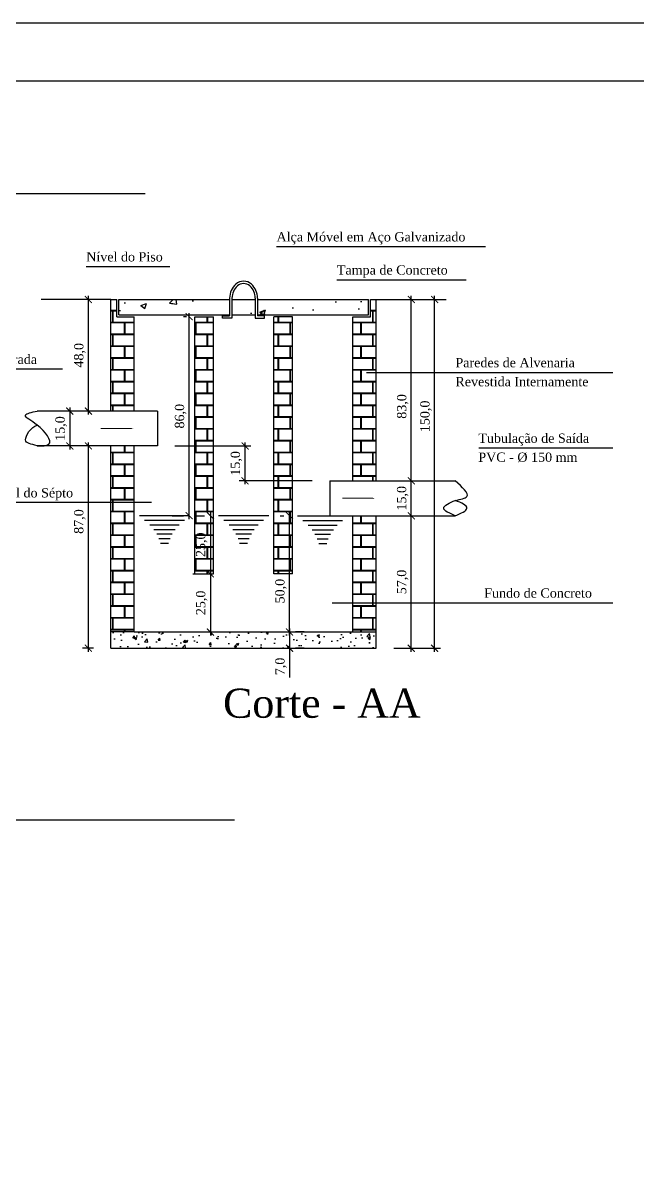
# Model space of a CAD drawing. Header units: millimetres. Extents: x 8900 to 13100, y 733 to 2933.
# Drawn here: x 9727 to 10255, y 1954 to 2933 of the extents above; entities that cross this region are included whole.
import ezdxf
from ezdxf.enums import TextEntityAlignment as Align

# ---------------------------------------------------------------- set-up
doc = ezdxf.new("R2010")
doc.units = ezdxf.units.MM
for name, color, linetype in [('001 - 0.050', 1, 'Continuous'), ('002 - 0.150', 2, 'Continuous'), ('003 - 0.250', 3, 'Continuous'), ('004 - 0.350', 4, 'Continuous'), ('006 - 0.500', 6, 'Continuous'), ('014 - 1.000', 14, 'Continuous')]:
    doc.layers.add(name, color=color, linetype=linetype)
doc.styles.add('style1', font='BOOKOS.TTF')
doc.styles.add('style2', font='BOOKOSBI.TTF')
doc.styles.add('style4', font='romantic.ttf')
doc.dimstyles.new('Externa', dxfattribs={"dimtxt": 10, "dimasz": 6, "dimexe": 5, "dimexo": 15, "dimgap": 2.5, "dimtad": 1, "dimdec": 1, "dimzin": 4, "dimtxsty": 'style4', "dimblk": 'ARCHTICK', "dimcen": 6, "dimdle": 3, "dimclrd": 256, "dimclre": 256, "dimclrt": 256, "dimadec": 4, "dimazin": 1, "dimtfac": 1, "dimtdec": 1, "dimtmove": 0, "dimatfit": 3, "dimldrblk": 'ARCHTICK', "dimfxl": 1, "dimlwd": -1, "dimlwe": -1, "dimarcsym": 0})

# ---------------------------------------------------------------- blocks, each defined once
blk = doc.blocks.new('_ArchTick')
at = {"color": 0, "const_width": 0.15}
blk.add_lwpolyline([(-0.5, -0.5), (0.5, 0.5)], dxfattribs=at)
blk = doc.blocks.new('*D3')
at = {"layer": '001 - 0.050', "ltscale": 2.5}
for p, q in [((9947.73, 2508.94), (9950.84, 2508.94)), ((9955.84, 2405.94), (9955.84, 2511.94)), ((9940.84, 2408.94), (9950.84, 2408.94))]:
    blk.add_line(p, q, dxfattribs=at)
at = {"layer": 'Defpoints', "color": 0, "ltscale": 2.5}
for p in [(9955.84, 2508.94), (9962.73, 2508.94), (9955.84, 2408.94)]:
    blk.add_point(p, dxfattribs=at)
at = {"layer": '001 - 0.050', "ltscale": 2.5, "xscale": 6, "yscale": 6, "zscale": 6}
for p, rotation in [((9955.84, 2508.94), 90), ((9955.84, 2408.94), 270)]:
    blk.add_blockref('_ArchTick', p, dxfattribs=dict(at, rotation=rotation))
at = {"layer": '001 - 0.050', "ltscale": 2.5, "insert": (9948.42, 2444.09), "char_height": 8, "attachment_point": 5, "rotation": 90, "style": 'style4'}
blk.add_mtext('50,0', dxfattribs=at)
blk = doc.blocks.new('*D4')
at = {"layer": '001 - 0.050', "ltscale": 2.5}
for p, q in [((9955.84, 2411.94), (9955.84, 2394.94)), ((9968.44, 2408.94), (9960.84, 2408.94)), ((9955.84, 2394.94), (9955.84, 2369.68)), ((9968.44, 2394.94), (9960.84, 2394.94))]:
    blk.add_line(p, q, dxfattribs=at)
at = {"layer": 'Defpoints', "color": 0, "ltscale": 2.5}
for p in [(9953.44, 2408.94), (9953.44, 2394.94), (9955.84, 2394.94)]:
    blk.add_point(p, dxfattribs=at)
at = {"layer": '001 - 0.050', "ltscale": 2.5, "xscale": 6, "yscale": 6, "zscale": 6}
for p, rotation in [((9955.84, 2408.94), 90), ((9955.84, 2394.94), 270)]:
    blk.add_blockref('_ArchTick', p, dxfattribs=dict(at, rotation=rotation))
at = {"layer": '001 - 0.050', "ltscale": 2.5, "insert": (9948.49, 2379.31), "char_height": 8, "attachment_point": 5, "rotation": 90, "style": 'style4'}
blk.add_mtext('7,0', dxfattribs=at)
blk = doc.blocks.new('*D5')
at = {"layer": '001 - 0.050', "ltscale": 2.5}
for p, q in [((9857.33, 2568.94), (9922.61, 2568.94)), ((9917.61, 2535.94), (9917.61, 2571.94)), ((9975.33, 2538.94), (9912.61, 2538.94))]:
    blk.add_line(p, q, dxfattribs=at)
at = {"layer": 'Defpoints', "color": 0, "ltscale": 2.5}
for p in [(9842.33, 2568.94), (9917.61, 2568.94), (9990.33, 2538.94)]:
    blk.add_point(p, dxfattribs=at)
at = {"layer": '001 - 0.050', "ltscale": 2.5, "xscale": 6, "yscale": 6, "zscale": 6}
for p, rotation in [((9917.61, 2568.94), 90), ((9917.61, 2538.94), 270)]:
    blk.add_blockref('_ArchTick', p, dxfattribs=dict(at, rotation=rotation))
at = {"layer": '001 - 0.050', "ltscale": 2.5, "insert": (9910.19, 2553.94), "char_height": 8, "attachment_point": 5, "rotation": 90, "style": 'style4'}
blk.add_mtext('15,0', dxfattribs=at)
blk = doc.blocks.new('*D27')
at = {"layer": '001 - 0.050', "ltscale": 2.5}
for p, q in [((9875.33, 2508.94), (9882.77, 2508.94)), ((9887.77, 2511.94), (9887.77, 2455.94)), ((9875.33, 2458.94), (9882.77, 2458.94))]:
    blk.add_line(p, q, dxfattribs=at)
at = {"layer": 'Defpoints', "color": 0, "ltscale": 2.5}
for p in [(9890.33, 2508.94), (9887.77, 2458.94), (9890.33, 2458.94)]:
    blk.add_point(p, dxfattribs=at)
at = {"layer": '001 - 0.050', "ltscale": 2.5, "xscale": 6, "yscale": 6, "zscale": 6}
for p, rotation in [((9887.77, 2508.94), 90), ((9887.77, 2458.94), 270)]:
    blk.add_blockref('_ArchTick', p, dxfattribs=dict(at, rotation=rotation))
at = {"layer": '001 - 0.050', "ltscale": 2.5, "insert": (9880.35, 2483.94), "char_height": 8, "attachment_point": 5, "rotation": 90, "style": 'style4'}
blk.add_mtext('25,0', dxfattribs=at)
blk = doc.blocks.new('*D10')
at = {"layer": '001 - 0.050', "ltscale": 2.5}
for p, q in [((9787.33, 2568.94), (9777.89, 2568.94)), ((9782.89, 2391.94), (9782.89, 2571.94)), ((9787.33, 2394.94), (9777.89, 2394.94))]:
    blk.add_line(p, q, dxfattribs=at)
at = {"layer": 'Defpoints', "color": 0, "ltscale": 2.5}
for p in [(9782.89, 2568.94), (9802.33, 2568.94), (9802.33, 2394.94)]:
    blk.add_point(p, dxfattribs=at)
at = {"layer": '001 - 0.050', "ltscale": 2.5, "xscale": 6, "yscale": 6, "zscale": 6}
for p, rotation in [((9782.89, 2568.94), 90), ((9782.89, 2394.94), 270)]:
    blk.add_blockref('_ArchTick', p, dxfattribs=dict(at, rotation=rotation))
at = {"layer": '001 - 0.050', "ltscale": 2.5, "insert": (9775.54, 2503.94), "char_height": 8, "attachment_point": 5, "rotation": 90, "style": 'style4'}
blk.add_mtext('87,0', dxfattribs=at)
blk = doc.blocks.new('*D17')
at = {"layer": '001 - 0.050', "ltscale": 2.5}
for p, q in [((9872.77, 2458.94), (9882.77, 2458.94)), ((9887.77, 2461.94), (9887.77, 2405.94)), ((9872.77, 2408.94), (9882.77, 2408.94))]:
    blk.add_line(p, q, dxfattribs=at)
at = {"layer": 'Defpoints', "color": 0, "ltscale": 2.5}
for p in [(9887.77, 2458.94), (9887.77, 2408.94), (9887.77, 2408.94)]:
    blk.add_point(p, dxfattribs=at)
at = {"layer": '001 - 0.050', "ltscale": 2.5, "xscale": 6, "yscale": 6, "zscale": 6}
for p, rotation in [((9887.77, 2458.94), 90), ((9887.77, 2408.94), 270)]:
    blk.add_blockref('_ArchTick', p, dxfattribs=dict(at, rotation=rotation))
at = {"layer": '001 - 0.050', "ltscale": 2.5, "insert": (9880.35, 2433.94), "char_height": 8, "attachment_point": 5, "rotation": 90, "style": 'style4'}
blk.add_mtext('25,0', dxfattribs=at)
blk = doc.blocks.new('*D20')
at = {"layer": '001 - 0.050', "ltscale": 2.5}
for p, q in [((9787.33, 2694.94), (9777.89, 2694.94)), ((9782.89, 2595.94), (9782.89, 2697.94)), ((9787.33, 2598.94), (9777.89, 2598.94))]:
    blk.add_line(p, q, dxfattribs=at)
at = {"layer": 'Defpoints', "color": 0, "ltscale": 2.5}
for p in [(9782.89, 2694.94), (9802.33, 2694.94), (9802.33, 2598.94)]:
    blk.add_point(p, dxfattribs=at)
at = {"layer": '001 - 0.050', "ltscale": 2.5, "xscale": 6, "yscale": 6, "zscale": 6}
for p, rotation in [((9782.89, 2694.94), 90), ((9782.89, 2598.94), 270)]:
    blk.add_blockref('_ArchTick', p, dxfattribs=dict(at, rotation=rotation))
at = {"layer": '001 - 0.050', "ltscale": 2.5, "insert": (9775.54, 2646.94), "char_height": 8, "attachment_point": 5, "rotation": 90, "style": 'style4'}
blk.add_mtext('48,0', dxfattribs=at)
blk = doc.blocks.new('*D21')
at = {"layer": '001 - 0.050', "ltscale": 2.5}
for p, q in [((9869.56, 2505.94), (9869.56, 2683.14)), ((9867.33, 2680.14), (9864.56, 2680.14)), ((9854.93, 2508.94), (9864.56, 2508.94))]:
    blk.add_line(p, q, dxfattribs=at)
at = {"layer": 'Defpoints', "color": 0, "ltscale": 2.5}
for p in [(9869.56, 2680.14), (9882.33, 2680.14), (9869.93, 2508.94)]:
    blk.add_point(p, dxfattribs=at)
at = {"layer": '001 - 0.050', "ltscale": 2.5, "xscale": 6, "yscale": 6, "zscale": 6}
for p, rotation in [((9869.56, 2680.14), 90), ((9869.56, 2508.94), 270)]:
    blk.add_blockref('_ArchTick', p, dxfattribs=dict(at, rotation=rotation))
at = {"layer": '001 - 0.050', "ltscale": 2.5, "insert": (9862.17, 2594.54), "char_height": 8, "attachment_point": 5, "rotation": 90, "style": 'style4'}
blk.add_mtext('86,0', dxfattribs=at)
blk = doc.blocks.new('*D22')
at = {"layer": '001 - 0.050', "ltscale": 2.5}
for p, q in [((9787.33, 2598.94), (9761.89, 2598.94)), ((9766.89, 2601.94), (9766.89, 2565.94)), ((9787.33, 2568.94), (9761.89, 2568.94))]:
    blk.add_line(p, q, dxfattribs=at)
at = {"layer": 'Defpoints', "color": 0, "ltscale": 2.5}
for p in [(9802.33, 2598.94), (9766.89, 2568.94), (9802.33, 2568.94)]:
    blk.add_point(p, dxfattribs=at)
at = {"layer": '001 - 0.050', "ltscale": 2.5, "xscale": 6, "yscale": 6, "zscale": 6}
for p, rotation in [((9766.89, 2598.94), 90), ((9766.89, 2568.94), 270)]:
    blk.add_blockref('_ArchTick', p, dxfattribs=dict(at, rotation=rotation))
at = {"layer": '001 - 0.050', "ltscale": 2.5, "insert": (9759.47, 2583.94), "char_height": 8, "attachment_point": 5, "rotation": 90, "style": 'style4'}
blk.add_mtext('15,0', dxfattribs=at)
blk = doc.blocks.new('*D23')
at = {"layer": '001 - 0.050', "ltscale": 2.5}
for p, q in [((10045.33, 2508.94), (10065.49, 2508.94)), ((10060.49, 2391.94), (10060.49, 2511.94)), ((10045.33, 2394.94), (10065.49, 2394.94))]:
    blk.add_line(p, q, dxfattribs=at)
at = {"layer": 'Defpoints', "color": 0, "ltscale": 2.5}
for p in [(10030.33, 2508.94), (10060.49, 2508.94), (10030.33, 2394.94)]:
    blk.add_point(p, dxfattribs=at)
at = {"layer": '001 - 0.050', "ltscale": 2.5, "xscale": 6, "yscale": 6, "zscale": 6}
for p, rotation in [((10060.49, 2508.94), 90), ((10060.49, 2394.94), 270)]:
    blk.add_blockref('_ArchTick', p, dxfattribs=dict(at, rotation=rotation))
at = {"layer": '001 - 0.050', "ltscale": 2.5, "insert": (10053.07, 2451.94), "char_height": 8, "attachment_point": 5, "rotation": 90, "style": 'style4'}
blk.add_mtext('57,0', dxfattribs=at)
blk = doc.blocks.new('*D24')
at = {"layer": '001 - 0.050', "ltscale": 2.5}
for p, q in [((10045.33, 2694.94), (10085.49, 2694.94)), ((10080.49, 2391.94), (10080.49, 2697.94)), ((10045.33, 2394.94), (10085.49, 2394.94))]:
    blk.add_line(p, q, dxfattribs=at)
at = {"layer": 'Defpoints', "color": 0, "ltscale": 2.5}
for p in [(10030.33, 2694.94), (10080.49, 2694.94), (10030.33, 2394.94)]:
    blk.add_point(p, dxfattribs=at)
at = {"layer": '001 - 0.050', "ltscale": 2.5, "xscale": 6, "yscale": 6, "zscale": 6}
for p, rotation in [((10080.49, 2694.94), 90), ((10080.49, 2394.94), 270)]:
    blk.add_blockref('_ArchTick', p, dxfattribs=dict(at, rotation=rotation))
at = {"layer": '001 - 0.050', "ltscale": 2.5, "insert": (10073.08, 2594.4), "char_height": 8, "attachment_point": 5, "rotation": 90, "style": 'style4'}
blk.add_mtext('150,0', dxfattribs=at)
blk = doc.blocks.new('*D25')
at = {"layer": '001 - 0.050', "ltscale": 2.5}
for p, q in [((10045.33, 2694.94), (10065.49, 2694.94)), ((10060.49, 2535.94), (10060.49, 2697.94)), ((10045.33, 2538.94), (10065.49, 2538.94))]:
    blk.add_line(p, q, dxfattribs=at)
at = {"layer": 'Defpoints', "color": 0, "ltscale": 2.5}
for p in [(10030.33, 2694.94), (10060.49, 2694.94), (10030.33, 2538.94)]:
    blk.add_point(p, dxfattribs=at)
at = {"layer": '001 - 0.050', "ltscale": 2.5, "xscale": 6, "yscale": 6, "zscale": 6}
for p, rotation in [((10060.49, 2694.94), 90), ((10060.49, 2538.94), 270)]:
    blk.add_blockref('_ArchTick', p, dxfattribs=dict(at, rotation=rotation))
at = {"layer": '001 - 0.050', "ltscale": 2.5, "insert": (10053.14, 2602.94), "char_height": 8, "attachment_point": 5, "rotation": 90, "style": 'style4'}
blk.add_mtext('83,0', dxfattribs=at)
blk = doc.blocks.new('*D26')
at = {"layer": '001 - 0.050', "ltscale": 2.5}
for p, q in [((10045.33, 2538.94), (10065.49, 2538.94)), ((10060.49, 2505.94), (10060.49, 2541.94)), ((10045.33, 2508.94), (10065.49, 2508.94))]:
    blk.add_line(p, q, dxfattribs=at)
at = {"layer": 'Defpoints', "color": 0, "ltscale": 2.5}
for p in [(10030.33, 2538.94), (10060.49, 2538.94), (10030.33, 2508.94)]:
    blk.add_point(p, dxfattribs=at)
at = {"layer": '001 - 0.050', "ltscale": 2.5, "xscale": 6, "yscale": 6, "zscale": 6}
for p, rotation in [((10060.49, 2538.94), 90), ((10060.49, 2508.94), 270)]:
    blk.add_blockref('_ArchTick', p, dxfattribs=dict(at, rotation=rotation))
at = {"layer": '001 - 0.050', "ltscale": 2.5, "insert": (10053.07, 2523.94), "char_height": 8, "attachment_point": 5, "rotation": 90, "style": 'style4'}
blk.add_mtext('15,0', dxfattribs=at)

msp = doc.modelspace()

# ---------------------------------------------------------------- hatches: boundary and pattern name
at = {"layer": '001 - 0.050', "ltscale": 2.5}
h = msp.add_hatch(dxfattribs=at)
h.set_pattern_fill('AR-B816C', color=256, scale=0.05, style=0)
h.set_pattern_definition([(0, (3982.634, -1043.564), (10.16, 10.16), [19.84375, -0.47625]), (0, (3972.474, -1043.088), (10.16, 10.16), [19.84375, -0.47625]), (90, (3982.634, -1043.564), (-10.16, 10.16), [-10.63625, 9.68375]), (90, (3982.158, -1043.564), (-10.16, 10.16), [-10.63625, 9.68375])])
h.paths.add_polyline_path([(9822.33, 2680.14), (9807.33, 2680.14), (9807.33, 2694.94), (9802.33, 2694.94), (9802.33, 2598.94), (9822.33, 2598.94)])
h.paths.add_polyline_path([(9802.33, 2520.26), (9822.33, 2520.26), (9822.33, 2568.94), (9802.33, 2568.94)])
h.paths.add_polyline_path([(9802.33, 2408.94), (9822.33, 2408.94), (9822.33, 2520.26), (9802.33, 2520.26)])
h.paths.add_polyline_path([(9890.33, 2680.14), (9874.33, 2680.14), (9874.33, 2458.94), (9890.33, 2458.94)])
h.paths.add_polyline_path([(9942.33, 2458.94), (9958.33, 2458.94), (9958.33, 2680.14), (9942.33, 2680.14)])
h.paths.add_polyline_path([(10010.33, 2538.94), (10030.33, 2538.94), (10030.33, 2694.94), (10025.33, 2694.94), (10025.33, 2680.14), (10010.33, 2680.14)])
h.paths.add_polyline_path([(10010.33, 2434.03), (10030.33, 2434.03), (10030.33, 2508.94), (10010.33, 2508.94)])
h.paths.add_polyline_path([(10010.33, 2408.94), (10030.33, 2408.94), (10030.33, 2434.03), (10010.33, 2434.03)])
h.paths.add_polyline_path([(9873.44, 2471.91), (9873.44, 2495.98), (9887.27, 2495.98), (9887.27, 2471.91)], flags=9)
h = msp.add_hatch(dxfattribs=at)
h.set_pattern_fill('AR-CONC', color=256, scale=0.28, style=0)
h.set_pattern_definition([(50, (3570.176, 1582.555), (51.0117, -4.46294), [5.334, -58.674]), (355, (3570.176, 1582.555), (-9.868, 53.49586), [4.2672, -46.9392]), (100.451, (3574.427, 1582.183), (41.1439, 49.03267), [4.5332, -49.8652]), (46.1842, (3570.176, 1596.78), (75.90213, -11.77185), [8.001, -88.011]), (96.6356, (3576.5, 1595.8), (66.4732, 69.27916), [6.7998, -74.7978]), (351.184, (3570.18, 1596.78), (66.4733, 69.279), [6.4008, -70.4088]), (21, (3577.29, 1593.223), (42.45217, -28.63435), [5.334, -58.674]), (326, (3577.29, 1593.223), (17.30457, 51.57263), [4.2672, -46.9392]), (71.4514, (3580.826, 1590.837), (59.7566, 22.9384), [4.5332, -49.8652]), (37.5, (3570.176, 1582.555), (0.86481, 23.67541), [0, -46.37024, 0, -47.6504, 0, -47.117]), (7.5, (3570.176, 1582.555), (18.70951, 28.05056), [0, -27.16784, 0, -45.30344, 0, -17.9578]), (327.5, (3554.316, 1582.555), (37.965367, -1.60405), [0, -17.78, 0, -55.4736, 0, -73.6092]), (317.5, (3547.204, 1582.555), (41.47617, 7.11942), [0, -23.114, 0, -36.84016, 0, -52.2732])])
h.paths.add_polyline_path([(9808.93, 2681.74), (9904.33, 2681.74), (9904.33, 2694.94), (9808.93, 2694.94)])
h.paths.add_polyline_path([(9926.33, 2694.94), (9906.33, 2694.94), (9906.33, 2681.74), (9926.33, 2681.74)])
h.paths.add_polyline_path([(10023.73, 2694.94), (9928.33, 2694.94), (9928.33, 2681.74), (10023.73, 2681.74)])
h = msp.add_hatch(dxfattribs=at)
h.set_pattern_fill('AR-CONC', color=256, scale=0.12, style=0)
h.set_pattern_definition([(50, (4140.103, -31.504), (21.86216, -1.91269), [2.286, -25.146]), (355, (4140.103, -31.504), (-4.22914, 22.9268), [1.8288, -20.1168]), (100.451, (4141.925, -31.664), (17.6331, 21.014), [1.9428, -21.3708]), (46.1842, (4140.103, -25.408), (32.52948, -5.04508), [3.429, -37.719]), (96.6356, (4142.814, -25.83), (28.48851, 29.69107), [2.9142, -32.0562]), (351.184, (4140.103, -25.408), (28.48855, 29.69101), [2.7432, -30.1752]), (21, (4143.151, -26.932), (18.193786, -12.27186), [2.286, -25.146]), (326, (4143.151, -26.932), (7.41624, 22.102556), [1.8288, -20.1168]), (71.4514, (4144.668, -27.955), (25.60998, 9.83074), [1.9428, -21.3708]), (37.5, (4140.1035, -31.504), (0.370632, 10.146605), [0, -19.87296, 0, -20.4216, 0, -20.193]), (7.5, (4140.103, -31.504), (8.01836, 12.021669), [0, -11.64336, 0, -19.41576, 0, -7.6962]), (327.5, (4133.3064, -31.504), (16.270871, -0.687449), [0, -7.62, 0, -23.7744, 0, -31.5468]), (317.5, (4130.258, -31.504), (17.775502, 3.05118), [0, -9.906, 0, -15.78864, 0, -22.4028])])
h.paths.add_polyline_path([(10030.33, 2394.94), (10030.33, 2408.94), (10010.33, 2408.94), (9822.33, 2408.94), (9802.33, 2408.94), (9802.33, 2394.94)])

# ---------------------------------------------------------------- linework, layer by layer
for points in [[(9821.52, 2583.94, 0, 9.6, 0), (9801.52, 2583.94, 0.8, 0.8, 0), (9793.52, 2583.94, 0.8, 0.8, 0)], [(10029.15, 2523.94, 0, 9.6, 0), (10009.15, 2523.94, 0.8, 0.8, 0), (10001.15, 2523.94, 0.8, 0.8, 0)]]:
    msp.add_lwpolyline(points, format="xyseb", dxfattribs=at)
at = {"layer": '002 - 0.150'}
msp.add_line((8974.75, 2932.94), (13099.75, 2932.94), dxfattribs=at)
at = {"layer": '002 - 0.150', "ltscale": 2.5}
for p, q in [((9944.61, 2740.43), (10124.3, 2740.43)), ((9781.03, 2723.23), (9852.96, 2723.23)), ((9996.5, 2711.91), (10107.67, 2711.91)), ((9760.76, 2635.04), (9630.82, 2635.04)), ((10021.91, 2632.19), (10233.63, 2632.19)), ((9842.33, 2598.94), (9738.85, 2598.94)), ((9842.33, 2598.94), (9842.33, 2568.94)), ((9842.33, 2568.94), (9738.85, 2568.94)), ((10118.42, 2567.23), (10233.63, 2567.23)), ((9990.33, 2538.94), (10098.33, 2538.94)), ((9990.33, 2538.94), (9990.33, 2508.94)), ((9837.02, 2520.26), (9697.6, 2520.26)), ((10005.93, 2508.94), (10098.33, 2508.94)), ((9853.12, 2488.94), (9843.54, 2488.94)), ((9921.12, 2488.94), (9911.54, 2488.94)), ((9979.54, 2488.94), (9989.12, 2488.94)), ((9851.79, 2484.94), (9844.87, 2484.94)), ((9919.79, 2484.94), (9912.87, 2484.94)), ((9980.87, 2484.94), (9987.79, 2484.94)), ((9992.5, 2434.03), (10233.63, 2434.03))]:
    msp.add_line(p, q, dxfattribs=at)
for points in [[(9916.33, 2712.14, 0, 3.2, 0), (9921.99, 2717.8, 0, 0, 0), (9944.61, 2740.43, 0, 0, 0)], [(9752.75, 2694.94, 0, 3.2, 0), (9758.4, 2700.6, 0, 0, 0), (9781.03, 2723.23, 0, 0, 0)], [(9979.53, 2694.94, 0, 3.2, 0), (9985.19, 2700.6, 0, 0, 0), (9996.5, 2711.91, 0, 0, 0)], [(9796.85, 2598.94, 0, 3.2, 0), (9791.19, 2604.6, 0, 0, 0), (9760.76, 2635.04, 0, 0, 0)], [(10010.81, 2621.09, 0, 3.2, 0), (10016.47, 2626.75, 0, 0, 0), (10021.91, 2632.19, 0, 0, 0)], [(10090.13, 2538.94, 0, 3.2, 0), (10095.79, 2544.6, 0, 0, 0), (10118.42, 2567.23, 0, 0, 0)], [(9848.33, 2508.94, 0, 3.2, 0), (9842.67, 2514.6, 0, 0, 0), (9837.02, 2520.26, 0, 0, 0)], [(9967.4, 2408.94, 0, 3.2, 0), (9973.06, 2414.6, 0, 0, 0), (9992.5, 2434.03, 0, 0, 0)]]:
    msp.add_lwpolyline(points, format="xyseb", dxfattribs=at)
for points in [[(9738.85, 2568.94), (9748.85, 2570.44), (9738.85, 2586.94), (9728.85, 2595.44), (9738.85, 2598.94)], [(10098.33, 2508.94), (10088.33, 2515.44), (10098.33, 2521.94), (10108.33, 2525.44), (10098.33, 2538.94)]]:
    msp.add_spline(points, degree=3, dxfattribs=at)
for points in [[(9738.85, 2568.94), (9733.9, 2571.04), (9723.99, 2570.25), (9733.52, 2585.23), (9738.85, 2586.94)], [(10098.33, 2508.94), (10103.28, 2511.04), (10113.19, 2515.25), (10103.66, 2520.23), (10098.33, 2521.94)]]:
    msp.add_open_spline(points, degree=3, knots=[0, 0, 0, 0, 14.907213, 29.817151, 29.817151, 29.817151, 29.817151], dxfattribs=at)
at = {"layer": '003 - 0.250', "ltscale": 2.5}
for p, q in [((9904.33, 2696.14), (9904.33, 2680.94)), ((9906.33, 2696.14), (9906.33, 2678.94)), ((9926.33, 2696.14), (9926.33, 2678.94)), ((9928.33, 2696.14), (9928.33, 2680.94)), ((9874.33, 2458.94), (9874.33, 2680.14)), ((9874.33, 2680.14), (9890.33, 2680.14)), ((9890.33, 2458.94), (9890.33, 2680.14)), ((9898.33, 2678.94), (9898.33, 2680.94)), ((9898.33, 2680.94), (9904.33, 2680.94)), ((9906.33, 2678.94), (9898.33, 2678.94)), ((9926.33, 2678.94), (9934.33, 2678.94)), ((9934.33, 2680.94), (9928.33, 2680.94)), ((9934.33, 2678.94), (9934.33, 2680.94)), ((9942.33, 2458.94), (9942.33, 2680.14)), ((9958.33, 2680.14), (9942.33, 2680.14)), ((9958.33, 2458.94), (9958.33, 2680.14)), ((9857.52, 2496.94), (9839.14, 2496.94)), ((9854.99, 2492.94), (9841.67, 2492.94)), ((9925.52, 2496.94), (9907.14, 2496.94)), ((9922.99, 2492.94), (9909.67, 2492.94)), ((9975.14, 2496.94), (9993.52, 2496.94)), ((9977.67, 2492.94), (9990.99, 2492.94)), ((9874.33, 2458.94), (9890.33, 2458.94)), ((9958.33, 2458.94), (9942.33, 2458.94)), ((9822.33, 2408.94), (9802.33, 2408.94)), ((10010.33, 2408.94), (10030.33, 2408.94))]:
    msp.add_line(p, q, dxfattribs=at)
for centre, radius, start, end in [((9920.33, 2696.14), 16, 131.81031, 180), ((9920.33, 2696.14), 14, 131.81031, 180), ((9916.33, 2700.61), 10, 48.18969, 131.81031), ((9916.33, 2700.61), 8, 48.18969, 131.81031), ((9912.33, 2696.14), 14, 0, 48.18969), ((9912.33, 2696.14), 16, 0, 48.18969)]:
    msp.add_arc(centre, radius, start, end, dxfattribs=at)
at = {"layer": '004 - 0.350', "ltscale": 2.5}
for p, q in [((9802.33, 2694.94), (9742.33, 2694.94)), ((9802.33, 2598.94), (9802.33, 2694.94)), ((9802.33, 2694.94), (9807.33, 2694.94)), ((9807.33, 2680.14), (9807.33, 2694.94)), ((9808.93, 2694.94), (9904.33, 2694.94)), ((9808.93, 2681.74), (9808.93, 2694.94)), ((9906.33, 2694.94), (9926.33, 2694.94)), ((9928.33, 2694.94), (10023.73, 2694.94)), ((10023.73, 2681.74), (10023.73, 2694.94)), ((10025.33, 2694.94), (10030.33, 2694.94)), ((10025.33, 2680.14), (10025.33, 2694.94)), ((10030.33, 2538.94), (10030.33, 2694.94)), ((10030.33, 2694.94), (10090.33, 2694.94)), ((9807.33, 2680.14), (9822.33, 2680.14)), ((9808.93, 2681.74), (9904.33, 2681.74)), ((9822.33, 2598.94), (9822.33, 2680.14)), ((9906.33, 2681.74), (9926.33, 2681.74)), ((9928.33, 2681.74), (10023.73, 2681.74)), ((10010.33, 2538.94), (10010.33, 2680.14)), ((10010.33, 2680.14), (10025.33, 2680.14)), ((9802.33, 2394.94), (9802.33, 2568.94)), ((9822.33, 2408.94), (9822.33, 2568.94)), ((10010.33, 2408.94), (10010.33, 2508.94)), ((10030.33, 2394.94), (10030.33, 2508.94)), ((9865.45, 2504.94), (9831.21, 2504.94)), ((9860.88, 2500.94), (9835.78, 2500.94)), ((9933.45, 2504.94), (9899.21, 2504.94)), ((9928.88, 2500.94), (9903.78, 2500.94)), ((9967.21, 2504.94), (10001.45, 2504.94)), ((9971.78, 2500.94), (9996.88, 2500.94)), ((9822.33, 2408.94), (10010.33, 2408.94)), ((9802.33, 2394.94), (10030.33, 2394.94))]:
    msp.add_line(p, q, dxfattribs=at)
at = {"layer": '006 - 0.500'}
for p, q in [((9831.78, 2785.76), (9124.75, 2785.76)), ((9908.58, 2246.97), (9124.75, 2246.97))]:
    msp.add_line(p, q, dxfattribs=at)
at = {"layer": '006 - 0.500', "ltscale": 2.5}
for p, q in [((9869.93, 2508.94), (9826.73, 2508.94)), ((9937.93, 2508.94), (9894.73, 2508.94)), ((9962.73, 2508.94), (10005.93, 2508.94))]:
    msp.add_line(p, q, dxfattribs=at)
at = {"layer": '014 - 1.000'}
msp.add_lwpolyline([(9024.75, 2882.94), (13049.75, 2882.94), (13049.75, 782.94), (9024.75, 782.94)], close=True, dxfattribs=at)

# ---------------------------------------------------------------- texts
at = {"layer": '001 - 0.050', "ltscale": 2.5, "style": 'style1'}
for s, p in [('Alça Móvel em Aço Galvanizado', (9944.61, 2742.43)), ('Nível do Piso', (9781.03, 2725.23)), ('Tampa de Concreto', (9996.5, 2713.91)), ('Tubulação de Entrada', (9632.74, 2637.04)), ('Paredes de Alvenaria', (10098.42, 2634.19)), ('Revestida Internamente', (10098.42, 2617.84)), ('Tubulação de Saída', (10118.09, 2569.23)), ('PVC - %%c 150 mm', (10118.09, 2552.88)), ('Nível do Sépto', (9697.27, 2522.26)), ('Fundo de Concreto', (10123.15, 2436.03))]:
    msp.add_text(s, height=8, dxfattribs=at).set_placement(p, align=Align.BOTTOM_LEFT)
at = {"layer": '001 - 0.050', "style": 'style2'}
msp.add_text('Corte - AA', height=25, dxfattribs=at).set_placement((9898.66, 2335.17, -416.7))

# ---------------------------------------------------------------- dimensions: what is measured, and where the dimension line sits
at = {"layer": '001 - 0.050', "ltscale": 2.5}
for base, p1, p2, text, override, picture, middle in [((9782.89, 2694.94), (9802.33, 2598.94), (9802.33, 2694.94), '48,0', {"dimtxt": 8}, '*D20', (9775.54, 2646.94)), ((9887.77, 2458.94), (9890.33, 2508.94), (9890.33, 2458.94), '25,0', {"dimtxt": 8, "dimzin": 8}, '*D27', (9880.35, 2483.94)), ((10060.49, 2508.94), (10030.33, 2394.94), (10030.33, 2508.94), '57,0', {"dimtxt": 8}, '*D23', (10053.07, 2451.94)), ((9887.77, 2408.94), (9887.77, 2458.94), (9887.77, 2408.94), '25,0', {"dimtxt": 8, "dimzin": 8}, '*D17', (9880.35, 2433.94)), ((9955.84, 2394.94), (9953.44, 2408.94), (9953.44, 2394.94), '7,0', {"dimtxt": 8}, '*D4', (9948.49, 2379.31))]:
    dim = msp.add_linear_dim(base=base, p1=p1, p2=p2, angle=90, text=text, dimstyle='Externa', override=override, dxfattribs=at)
    dim.commit()
    dim.dimension.update_dxf_attribs({"geometry": picture, "text_midpoint": middle})
for base, p1, p2, text, override, picture, middle in [((10080.49, 2694.94), (10030.33, 2394.94), (10030.33, 2694.94), '150,0', {"dimtxt": 8}, '*D24', (10080.49, 2594.4)), ((10060.49, 2694.94), (10030.33, 2538.94), (10030.33, 2694.94), '83,0', {"dimtxt": 8}, '*D25', (10060.49, 2602.94)), ((9869.56, 2680.14), (9869.93, 2508.94), (9882.33, 2680.14), '86,0', {"dimtxt": 8}, '*D21', (9869.56, 2594.54)), ((9766.89, 2568.94), (9802.33, 2598.94), (9802.33, 2568.94), '15,0', {"dimtxt": 8}, '*D22', (9766.89, 2583.94)), ((9782.89, 2568.94), (9802.33, 2394.94), (9802.33, 2568.94), '87,0', {"dimtxt": 8}, '*D10', (9782.89, 2503.94)), ((9917.61, 2568.94), (9990.33, 2538.94), (9842.33, 2568.94), '15,0', {"dimtxt": 8, "dimzin": 8}, '*D5', (9917.61, 2553.94)), ((10060.49, 2538.94), (10030.33, 2508.94), (10030.33, 2538.94), '15,0', {"dimtxt": 8}, '*D26', (10060.49, 2523.94)), ((9955.84, 2508.94), (9955.84, 2408.94), (9962.73, 2508.94), '50,0', {"dimtxt": 8}, '*D3', (9955.84, 2444.09))]:
    dim = msp.add_linear_dim(base=base, p1=p1, p2=p2, angle=90, text=text, dimstyle='Externa', override=override, dxfattribs=at)
    dim.commit()
    dim.dimension.update_dxf_attribs({"geometry": picture, "text_midpoint": middle, "dimtype": 160})

doc.saveas('drawing.dxf')
